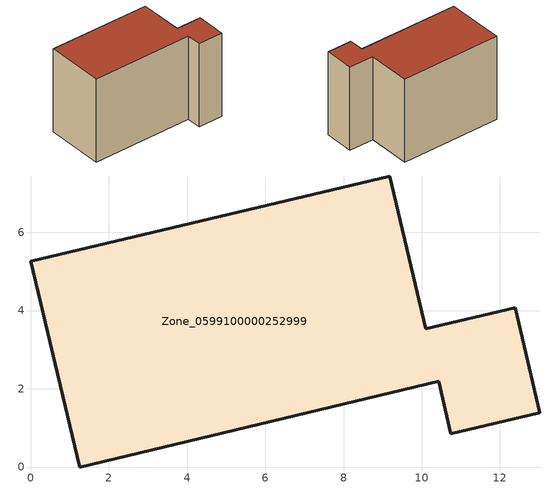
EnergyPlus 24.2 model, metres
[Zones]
Zone_0599100000252999
 floor ground (C_G): 10.43,2.19 1.25,0 0,5.26 9.18,7.44 10.1,3.53 12.39,4.07 13.02,1.39 10.74,0.85 z0
 wall outside (C_F): 9.18,7.44 0,5.26 1.25,0 10.43,2.19 10.74,0.85 13.02,1.39 12.39,4.07 10.1,3.53 9.18,7.44 z0:8.02
 roof outside (C_R): 10.1,3.53 9.18,7.44 0,5.26 1.25,0 10.43,2.19 10.74,0.85 13.02,1.39 12.39,4.07 z8.02
[BUILDING]
Pand.0599100000252999: North Axis=0; Terrain=City; Loads Convergence Tolerance Value=0.04; Temperature Convergence Tolerance Value=0.4; Solar Distribution=FullExterior; Maximum Number of Warmup Days=25; Minimum Number of Warmup Days=1
[Site:Location]
Rotterdam.The.Hague.AP_ZH_NLD Design_Conditions: Latitude=51.96; Longitude=4.45; Time Zone=1; Elevation=-4.5
[SITE:GROUNDTEMPERATURE:BUILDINGSURFACE]
18, 18, 18, 18, 18, 18, 18, 18, 18, 18, 18, 18
[MATERIAL] Thermal Absorptance=0.9; Solar Absorptance=0.7; Visible Absorptance=0.7
Name | Roughness | Thickness | Conductivity | Density | Specific Heat
G.TI.1975-1991 | MediumSmooth | 0.15 | 0.288461 | 540 | 1210
F.TI.1975-1991 | Rough | 0.3 | 0.230769 | 1920 | 840
R.TI.1975-1991 | MediumRough | 0.2 | 0.153846 | 1500 | 1000
[CONSTRUCTION]
C_G: G.TI.1975-1991
C_F: F.TI.1975-1991
C_R: R.TI.1975-1991
[ZONE]
Zone_0599100000252999: Type=1; Multiplier=1; Ceiling Height=Autocalculate; Volume=Autocalculate; Floor Area=autocalculate; Part of Total Floor Area=Yes
[ZONEINFILTRATION:DESIGNFLOWRATE]
Infil_Zone_0599100000252999: Zone or ZoneList or Space or SpaceList=Zone_0599100000252999; Schedule=AlwaysOn; Design Flow Rate Calculation Method=Flow/Area; Flow Rate per Floor Area=0.003; Constant Term Coefficient=1; Temperature Term Coefficient=0; Velocity Term Coefficient=0; Velocity Squared Term Coefficient=0
[HVACTEMPLATE:ZONE:IDEALLOADSAIRSYSTEM]
Zone_0599100000252999: Maximum Heating Supply Air Temperature=50; Minimum Cooling Supply Air Temperature=13; Maximum Heating Supply Air Humidity Ratio=0.0156; Minimum Cooling Supply Air Humidity Ratio=0.0077; Heating Limit=NoLimit; Cooling Limit=NoLimit; Dehumidification Control Type=ConstantSensibleHeatRatio; Cooling Sensible Heat Ratio=0.7; Dehumidification Setpoint=60; Humidification Control Type=None; Humidification Setpoint=30; Outdoor Air Method=None; Outdoor Air Flow Rate per Person=0.00944; Outdoor Air Flow Rate per Zone Floor Area=0; Outdoor Air Flow Rate per Zone=0; Demand Controlled Ventilation Type=None; Outdoor Air Economizer Type=NoEconomizer; Heat Recovery Type=None; Sensible Heat Recovery Effectiveness=0.7; Latent Heat Recovery Effectiveness=0.65
[ZONECONTROL:THERMOSTAT]
ThermostatControl_Zone_0599100000252999: Zone or ZoneList=Zone_0599100000252999; Control Type Schedule=DualSetpointControlType; Control 1=Thermostat_Zone_0599100000252999; Temperature Difference Between Cutout And Setpoint=0
[THERMOSTATSETPOINT:DUALSETPOINT]
Thermostat_Zone_0599100000252999: Heating Setpoint Temperature Schedule=HeatingSetpoint_Zone_0599100000252999; Cooling Setpoint Temperature Schedule=CoolingSetpoint_Zone_0599100000252999
[SCHEDULE:COMPACT]
HeatingSetpoint_Zone_0599100000252999: Through: 12/31, For: AllDays, Until: 24:00, 21
CoolingSetpoint_Zone_0599100000252999: Through: 12/31, For: AllDays, Until: 24:00, 24
DualSetpointControlType: Through: 12/31, For: AllDays, Until: 24:00, 4
AlwaysOn: Through: 12/31, For: AllDays, Until: 24:00, 1
